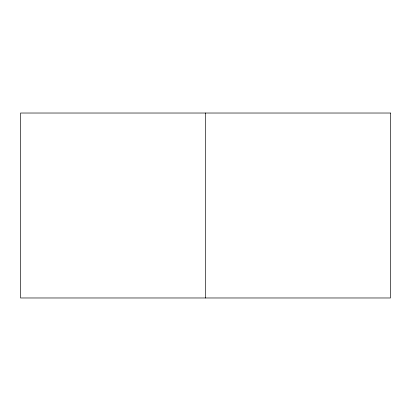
<?xml version="1.0" encoding="UTF-8"?>
<svg xmlns="http://www.w3.org/2000/svg" width="411" height="411" viewBox="0 0 411 411"><rect width="100%" height="100%" fill="white"/><g stroke="black" fill="none" stroke-linecap="round" stroke-linejoin="round"><path stroke-width="0.62" d="M205.5 113.025L205.5 297.975M390.45 113.025L20.55 113.025L20.55 297.975L390.45 297.975L390.45 113.025"/></g></svg>
